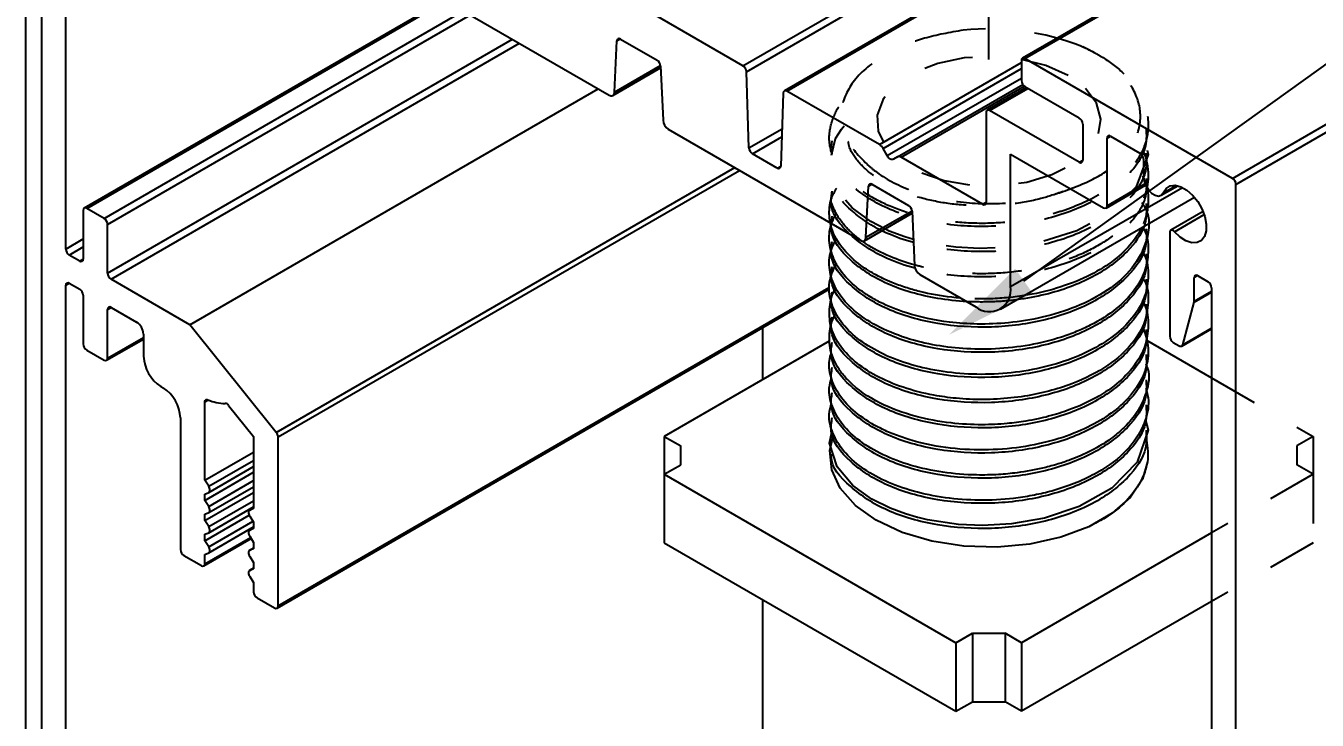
# Model space of a CAD drawing. Extents: x 0 to 7.2, y -18.1 to 0.
# Drawn here: x 0 to 2.62, y -15.507 to -14.1 of the extents above; entities that cross this region are included whole.
import ezdxf
from ezdxf import colors
from ezdxf.entities.mleader import LeaderData, LeaderLine
from ezdxf.math import Vec2, Vec3

# ---------------------------------------------------------------- set-up
doc = ezdxf.new("R2010")
doc.units = 0
doc.header["$LTSCALE"] = 0.5
doc.header["$MEASUREMENT"] = 0
doc.linetypes.add('HIDDEN2', pattern=[0.1875, 0.125, -0.0625])
doc.layers.get('0').update_dxf_attribs({"color": 255, "linetype": 'CONTINUOUS'})
doc.layers.add('CUST DWG', color=60, linetype='CONTINUOUS', lineweight=20)
doc.layers.add('Hardware', color=242, linetype='CONTINUOUS')
doc.layers.add('Housing', color=150, linetype='CONTINUOUS')
doc.layers.add('Text-Unprinted', color=131, linetype='CONTINUOUS', plot=False)
doc.styles.add('LSAD_Standard', font='arial.ttf')

msp = doc.modelspace()

# ---------------------------------------------------------------- linework, layer by layer
at = {"ltscale": 0.5, "transparency": 16777216}
msp.add_line((1.9536, -14.1675), (1.9536, -12.4817), dxfattribs=at)
at = {"layer": 'Hardware', "transparency": 16777216}
for p, q in [((2.1427, -14.1413), (2.1445, -14.1421)), ((1.6301, -14.739), (1.2953, -14.9322)), ((2.2733, -14.7368), (2.4057, -14.8132)), ((1.2953, -14.9322), (1.3286, -14.9514)), ((1.2953, -14.9322), (1.2953, -15.0089)), ((1.3286, -14.9897), (1.3286, -14.9514)), ((1.2953, -15.0089), (1.3286, -14.9897)), ((1.2953, -15.0089), (1.8871, -15.3505)), ((1.2953, -15.0089), (1.2953, -15.1478)), ((2.4057, -15.1279), (2.0201, -15.3505)), ((1.2953, -15.1478), (1.8871, -15.4893)), ((2.4057, -15.2667), (2.0201, -15.4893)), ((1.8871, -15.3505), (1.9203, -15.3313)), ((1.8871, -15.3505), (1.8871, -15.4893)), ((1.9203, -15.3313), (1.9868, -15.3313)), ((1.9203, -15.3313), (1.9203, -15.4701)), ((2.0201, -15.3505), (1.9868, -15.3313)), ((1.9868, -15.3313), (1.9868, -15.4701)), ((2.0201, -15.3505), (2.0201, -15.4893)), ((1.8871, -15.4893), (1.9203, -15.4701)), ((1.9203, -15.4701), (1.9868, -15.4701)), ((2.0201, -15.4893), (1.9868, -15.4701))]:
    msp.add_line(p, q, dxfattribs=at)
at = {"layer": 'Hardware', "linetype": 'HIDDEN2', "transparency": 16777216}
for p, q in [((2.4057, -14.8132), (2.6118, -14.9322)), ((2.6118, -14.9322), (2.5786, -14.9514)), ((2.6118, -14.9322), (2.6118, -15.0089)), ((2.5786, -14.9514), (2.5786, -14.9897)), ((2.6118, -15.0089), (2.4057, -15.1279)), ((2.6118, -15.0089), (2.5786, -14.9897)), ((2.6118, -15.0089), (2.6118, -15.1478)), ((2.6118, -15.1478), (2.4057, -15.2667))]:
    msp.add_line(p, q, dxfattribs=at)
at = {"layer": 'Hardware', "linetype": 'HIDDEN2', "transparency": 16777216, "flags": 128}
for points in [[(2.1144, -14.1999), (2.0694, -14.1797), (2.017, -14.1667), (1.9607, -14.1615), (1.9039, -14.1646), (1.8503, -14.1758), (1.8031, -14.1943), (1.7654, -14.2189), (1.7395, -14.2483), (1.7271, -14.2804), (1.7289, -14.3133), (1.7448, -14.3449), (1.7738, -14.3732), (1.8141, -14.3965), (1.8632, -14.4132), (1.918, -14.4224), (1.975, -14.4235), (2.0306, -14.4163), (2.0814, -14.4013), (2.1242, -14.3796), (2.1563, -14.3524), (2.1756, -14.3214), (2.181, -14.2886), (2.172, -14.2561), (2.1494, -14.2259), (2.1144, -14.1999)], [(1.743, -14.5112), (1.7143, -14.4966), (1.6763, -14.4688), (1.6451, -14.4308), (1.6302, -14.3828), (1.6426, -14.3277), (1.6546, -14.3088), (1.6603, -14.3024)], [(2.2747, -14.3516), (2.2767, -14.3602), (2.2526, -14.4259), (2.1999, -14.4782), (2.1323, -14.5151), (2.0608, -14.5376), (1.9933, -14.5485), (1.9347, -14.5511), (1.887, -14.5486), (1.826, -14.5391), (1.8113, -14.5356), (1.8077, -14.5347), (1.8068, -14.5344), (1.8066, -14.5344), (1.8065, -14.5343), (1.8065, -14.5343), (1.8065, -14.5343), (1.8065, -14.5343), (1.8065, -14.5343), (1.8065, -14.5343), (1.8006, -14.5326)]]:
    msp.add_lwpolyline(points, dxfattribs=at)
at = {"layer": 'Hardware', "transparency": 16777216, "flags": 128}
for points in [[(1.8006, -14.5326), (1.7834, -14.5275), (1.7517, -14.5156), (1.743, -14.5112)], [(2.2716, -14.899), (2.2769, -14.9194), (2.2544, -14.9846), (2.2035, -15.037), (2.1373, -15.0744), (2.0666, -15.0977), (1.9994, -15.1093), (1.9406, -15.1125), (1.8923, -15.1105), (1.8291, -15.1012), (1.8132, -15.0975), (1.8088, -15.0964), (1.8075, -15.0961), (1.8071, -15.0959), (1.8069, -15.0959), (1.8069, -15.0959), (1.8069, -15.0959), (1.8069, -15.0959), (1.8068, -15.0959), (1.8068, -15.0959), (1.8068, -15.0959), (1.8068, -15.0959), (1.8068, -15.0959), (1.7848, -15.0894), (1.7536, -15.0778), (1.7163, -15.0593), (1.6779, -15.0317), (1.646, -14.9938), (1.6303, -14.9456), (1.635, -14.9235)], [(2.2754, -14.9838), (2.2652, -15.0187), (2.241, -15.0551), (2.2043, -15.0877), (2.1566, -15.1152), (2.1, -15.1364), (2.0371, -15.1504), (1.9705, -15.1565), (1.9031, -15.1544), (1.838, -15.1444), (1.7779, -15.1267), (1.7255, -15.1022), (1.683, -15.072), (1.6524, -15.0373), (1.6349, -14.9997), (1.6314, -14.9608), (1.6372, -14.9341)]]:
    msp.add_lwpolyline(points, dxfattribs=at)
at = {"layer": 'Hardware', "linetype": 'HIDDEN2', "transparency": 16777216}
msp.add_arc((1.9546, -14.6215), 0.5157, 68.6082, 95.8848, dxfattribs=at)
for points, knots in [([(1.9017, -14.1084), (1.8748, -14.1131), (1.8136, -14.1237), (1.733, -14.1598), (1.6734, -14.2116), (1.6491, -14.2711), (1.658, -14.3303), (1.6905, -14.3636), (1.7061, -14.3796)], [0, 0, 0, 0, 0.14002, 0.319141, 0.498481, 0.670573, 0.842177, 1, 1, 1, 1]), ([(2.1445, -14.142), (2.1528, -14.146), (2.1671, -14.1528), (2.1967, -14.1704), (2.2259, -14.193), (2.2529, -14.2243), (2.271, -14.2572), (2.2796, -14.2969), (2.2729, -14.3424), (2.2448, -14.3908), (2.1908, -14.4378), (2.1287, -14.4674), (2.0759, -14.4833), (2.0407, -14.4912), (1.9934, -14.4984), (1.9338, -14.5015), (1.8646, -14.4964), (1.7994, -14.483), (1.7415, -14.4618), (1.6934, -14.4341), (1.6573, -14.401), (1.6351, -14.3643), (1.6273, -14.3257), (1.636, -14.2875), (1.6493, -14.2604), (1.6633, -14.248), (1.665, -14.2464)], [0, 0, 0, 0, 0.021285, 0.036991, 0.084082, 0.116878, 0.155811, 0.200874, 0.252058, 0.309353, 0.372747, 0.442229, 0.466842, 0.492139, 0.518118, 0.565622, 0.613126, 0.660631, 0.708135, 0.75564, 0.803144, 0.850648, 0.898153, 0.945657, 0.993162, 1, 1, 1, 1]), ([(2.1041, -14.4356), (2.128, -14.4267), (2.1757, -14.4088), (2.2301, -14.3661), (2.2626, -14.3134), (2.2627, -14.2536), (2.2294, -14.1962), (2.1817, -14.1604), (2.1497, -14.1447), (2.1445, -14.1421)], [0, 0, 0, 0, 0.141168, 0.2822, 0.449981, 0.617676, 0.79027, 0.965597, 1, 1, 1, 1]), ([(2.2729, -14.3067), (2.2734, -14.3189), (2.2749, -14.3527), (2.238, -14.4063), (2.168, -14.4586), (2.0705, -14.4947), (1.9594, -14.5098), (1.8459, -14.5024), (1.7434, -14.4727), (1.6686, -14.4231), (1.6297, -14.373), (1.6345, -14.3419), (1.636, -14.3324)], [0, 0, 0, 0, 0.059709, 0.16606, 0.274787, 0.385029, 0.494693, 0.603951, 0.71956, 0.833385, 0.949298, 1, 1, 1, 1]), ([(2.1041, -14.4356), (2.0893, -14.4407), (2.0561, -14.4521), (1.9991, -14.4623), (1.9365, -14.4658), (1.8745, -14.4616), (1.8159, -14.4498), (1.764, -14.4311), (1.7207, -14.4064), (1.6891, -14.377), (1.6715, -14.3522), (1.6692, -14.3374), (1.6686, -14.3342)], [0, 0, 0, 0, 0.0883922, 0.1992441, 0.3076367, 0.4175182, 0.5288267, 0.6389464, 0.7472263, 0.8579245, 0.9691025, 1, 1, 1, 1]), ([(2.2659, -14.352), (2.2664, -14.353), (2.2688, -14.3582), (2.2762, -14.3797), (2.2789, -14.4079), (2.2722, -14.4383), (2.2612, -14.4656), (2.2383, -14.4981), (2.1977, -14.533), (2.1458, -14.5621), (2.0849, -14.5841), (2.0178, -14.5981), (1.9478, -14.6036), (1.878, -14.6002), (1.8304, -14.5917), (1.8063, -14.5854), (1.803, -14.5845)], [0, 0, 0, 0, 0.004228, 0.0224259, 0.091752, 0.1210571, 0.1503381, 0.2088155, 0.2672936, 0.3257723, 0.3843172, 0.4428619, 0.5014064, 0.5599505, 0.6184943, 0.6277276, 0.6277276, 0.6277276, 0.6277276]), ([(1.6961, -14.5357), (1.6845, -14.5274), (1.6618, -14.5077), (1.6381, -14.4736), (1.6283, -14.4354), (1.6304, -14.4025), (1.6414, -14.384), (1.6451, -14.3776)], [0.7460227, 0.7460227, 0.7460227, 0.7460227, 0.7941241, 0.8525948, 0.9110658, 0.9695371, 1, 1, 1, 1]), ([(1.7061, -14.3796), (1.7118, -14.3846), (1.7353, -14.4053), (1.7922, -14.4353), (1.8829, -14.4582), (1.9817, -14.4623), (2.0567, -14.4509), (2.0945, -14.4387), (2.1041, -14.4356)], [0, 0, 0, 0, 0.069066, 0.283713, 0.49836, 0.713008, 0.927655, 1, 1, 1, 1]), ([(2.2729, -14.3578), (2.2734, -14.3699), (2.2749, -14.4038), (2.238, -14.4573), (2.168, -14.5096), (2.0705, -14.5457), (1.9594, -14.5608), (1.8673, -14.5548), (1.8167, -14.5436), (1.8009, -14.5392)], [0, 0, 0, 0, 0.0597086, 0.1660599, 0.2747875, 0.3850289, 0.4946932, 0.6039513, 0.656501, 0.656501, 0.656501, 0.656501]), ([(1.7365, -14.515), (1.712, -14.5028), (1.6666, -14.4715), (1.6297, -14.4241), (1.6345, -14.3929), (1.636, -14.3835)], [0.7344601, 0.7344601, 0.7344601, 0.7344601, 0.8333848, 0.9492983, 1, 1, 1, 1]), ([(2.2729, -14.4088), (2.2734, -14.421), (2.2749, -14.4548), (2.238, -14.5083), (2.168, -14.5607), (2.0705, -14.5968), (1.9594, -14.6119), (1.8685, -14.606), (1.8189, -14.5951), (1.8041, -14.5911)], [0, 0, 0, 0, 0.0597086, 0.1660599, 0.2747875, 0.3850289, 0.4946932, 0.6039513, 0.6530007, 0.6530007, 0.6530007, 0.6530007]), ([(2.2654, -14.4039), (2.2682, -14.4104), (2.2771, -14.4303), (2.2787, -14.4653), (2.271, -14.4937), (2.2643, -14.5078), (2.2639, -14.5085)], [0, 0, 0, 0, 0.0277544, 0.0861073, 0.1444597, 0.1475468, 0.1475468, 0.1475468, 0.1475468]), ([(1.6321, -14.4989), (1.6315, -14.4963), (1.6301, -14.4872), (1.6298, -14.4714), (1.6328, -14.4502), (1.6408, -14.4362), (1.6451, -14.4286)], [0.891603, 0.891603, 0.891603, 0.891603, 0.9037151, 0.9329356, 0.9638964, 1, 1, 1, 1]), ([(1.6714, -14.5216), (1.6518, -14.5034), (1.6298, -14.4744), (1.6345, -14.444), (1.636, -14.4345)], [0.8373565, 0.8373565, 0.8373565, 0.8373565, 0.9492983, 1, 1, 1, 1]), ([(2.2638, -14.4575), (2.2672, -14.463), (2.2757, -14.4767), (2.2785, -14.4912), (2.2787, -14.5)], [0, 0, 0, 0, 0.02434084, 0.06104296, 0.06104296, 0.06104296, 0.06104296]), ([(2.2729, -14.4598), (2.2734, -14.472), (2.2741, -14.4875), (2.2698, -14.5026), (2.2687, -14.5058)], [0, 0, 0, 0, 0.05970856, 0.07575596, 0.07575596, 0.07575596, 0.07575596]), ([(2.0247, -14.6466), (2.0234, -14.6469), (1.9984, -14.6507), (1.9553, -14.6542), (1.9137, -14.6529), (1.8965, -14.6516)], [0.4357593, 0.4357593, 0.4357593, 0.4357593, 0.4391058, 0.5000877, 0.5439049, 0.5439049, 0.5439049, 0.5439049]), ([(2.0101, -14.6551), (1.9933, -14.6572), (1.9594, -14.66), (1.9255, -14.6596), (1.9088, -14.6587)], [0.4442436, 0.4442436, 0.4442436, 0.4442436, 0.4946932, 0.5443965, 0.5443965, 0.5443965, 0.5443965])]:
    msp.add_open_spline(points, degree=3, knots=knots, dxfattribs=at)
for points in [[(1.6341, -14.5001), (1.6345, -14.4952), (1.6352, -14.4904), (1.636, -14.4855)], [(1.6349, -14.5005), (1.6376, -14.4933), (1.6412, -14.4862), (1.6447, -14.4791)]]:
    msp.add_open_spline(points, degree=3, dxfattribs=at)
at = {"layer": 'Hardware', "transparency": 16777216}
for points, knots in [([(2.2651, -14.5064), (2.2671, -14.51), (2.2766, -14.5268), (2.2787, -14.558), (2.2717, -14.5981), (2.2502, -14.6371), (2.2136, -14.6747), (2.171, -14.7019), (2.1316, -14.7199), (2.0914, -14.7346), (2.0366, -14.7482), (1.9683, -14.7558), (1.9018, -14.7552), (1.8374, -14.747), (1.7748, -14.7306), (1.7178, -14.7052), (1.6733, -14.673), (1.6437, -14.637), (1.6295, -14.5991), (1.6288, -14.5626), (1.6398, -14.5402), (1.6447, -14.5301)], [0, 0, 0, 0, 0.0155668, 0.0741219, 0.1281878, 0.1838366, 0.2438831, 0.3083232, 0.3376576, 0.3669783, 0.4255345, 0.4840914, 0.539631, 0.592383, 0.6508027, 0.7148835, 0.776888, 0.835474, 0.8940601, 0.9526465, 1, 1, 1, 1]), ([(2.2787, -14.5), (2.279, -14.5119), (2.2726, -14.5436), (2.2491, -14.5908), (2.1978, -14.6363), (2.1341, -14.6699), (2.0649, -14.6916), (1.9962, -14.7027), (1.9323, -14.7053), (1.8612, -14.7005), (1.7925, -14.6858), (1.7443, -14.6662), (1.7157, -14.6508), (1.6942, -14.6372), (1.6663, -14.6141), (1.6417, -14.5825), (1.629, -14.5449), (1.6293, -14.5171), (1.6341, -14.5028), (1.6349, -14.5005)], [0.061043, 0.061043, 0.061043, 0.061043, 0.1105068, 0.1912501, 0.2665626, 0.3364366, 0.400865, 0.4598414, 0.5133598, 0.5614146, 0.6409028, 0.6986175, 0.7130126, 0.7424986, 0.7816857, 0.8404038, 0.8991231, 0.9557797, 0.9662213, 0.9662213, 0.9662213, 0.9662213]), ([(1.8965, -14.6516), (1.8905, -14.6511), (1.862, -14.6484), (1.8238, -14.6416), (1.7842, -14.6303), (1.7592, -14.6211), (1.7401, -14.6126), (1.7183, -14.6015), (1.6892, -14.5833), (1.6547, -14.5516), (1.6376, -14.5212), (1.6327, -14.5022), (1.6321, -14.4989)], [0.5439049, 0.5439049, 0.5439049, 0.5439049, 0.5593691, 0.6169494, 0.6451394, 0.6729022, 0.693151, 0.7075897, 0.7481971, 0.8044279, 0.8762351, 0.891603, 0.891603, 0.891603, 0.891603]), ([(2.2729, -14.5109), (2.2734, -14.5231), (2.2749, -14.5569), (2.238, -14.6104), (2.168, -14.6627), (2.0705, -14.6989), (1.9594, -14.714), (1.8459, -14.7066), (1.7434, -14.6768), (1.6686, -14.6273), (1.6297, -14.5772), (1.6345, -14.5461), (1.636, -14.5366)], [0, 0, 0, 0, 0.059709, 0.16606, 0.274787, 0.385029, 0.494693, 0.603951, 0.71956, 0.833385, 0.949298, 1, 1, 1, 1]), ([(1.9088, -14.6587), (1.8889, -14.6576), (1.8309, -14.6512), (1.7434, -14.6258), (1.6686, -14.5762), (1.6333, -14.5308), (1.6337, -14.5047), (1.6341, -14.5001)], [0.5443965, 0.5443965, 0.5443965, 0.5443965, 0.6039513, 0.71956, 0.8333848, 0.9492983, 0.9740766, 0.9740766, 0.9740766, 0.9740766]), ([(2.2687, -14.5058), (2.2625, -14.5237), (2.2346, -14.562), (2.168, -14.6117), (2.0854, -14.6423), (2.0298, -14.6525), (2.0101, -14.6551)], [0.075756, 0.075756, 0.075756, 0.075756, 0.1660599, 0.2747875, 0.3850289, 0.4442436, 0.4442436, 0.4442436, 0.4442436]), ([(2.2639, -14.5085), (2.258, -14.5208), (2.2415, -14.5453), (2.2044, -14.5792), (2.154, -14.6093), (2.0931, -14.6328), (2.0477, -14.6431), (2.0247, -14.6466)], [0.1475468, 0.1475468, 0.1475468, 0.1475468, 0.2008173, 0.2570152, 0.3155982, 0.376565, 0.4357593, 0.4357593, 0.4357593, 0.4357593]), ([(1.8041, -14.5911), (1.784, -14.5857), (1.7327, -14.5677), (1.6929, -14.5412), (1.6721, -14.5222), (1.6714, -14.5216)], [0.6530007, 0.6530007, 0.6530007, 0.6530007, 0.71956, 0.8333848, 0.8373565, 0.8373565, 0.8373565, 0.8373565]), ([(1.803, -14.5845), (1.7857, -14.5797), (1.7495, -14.5672), (1.7156, -14.5493), (1.6986, -14.5375), (1.6961, -14.5357)], [0.6277276, 0.6277276, 0.6277276, 0.6277276, 0.6770379, 0.7355811, 0.7460227, 0.7460227, 0.7460227, 0.7460227]), ([(1.8009, -14.5392), (1.7821, -14.5339), (1.76, -14.5261), (1.7402, -14.5168), (1.7365, -14.515)], [0.656501, 0.656501, 0.656501, 0.656501, 0.71955998, 0.73446008, 0.73446008, 0.73446008, 0.73446008]), ([(2.2653, -14.5571), (2.2667, -14.5595), (2.2759, -14.5752), (2.2788, -14.6062), (2.2724, -14.6482), (2.2499, -14.6885), (2.214, -14.725), (2.1659, -14.7564), (2.1079, -14.7811), (2.0427, -14.7981), (1.9734, -14.8067), (1.9032, -14.8065), (1.8353, -14.7977), (1.7729, -14.7808), (1.719, -14.7565), (1.6759, -14.7262), (1.6457, -14.6913), (1.6301, -14.6536), (1.6283, -14.6158), (1.6392, -14.592), (1.6444, -14.5807)], [0, 0, 0, 0, 0.010569, 0.069091, 0.127613, 0.186134, 0.244656, 0.303178, 0.3617, 0.420221, 0.478743, 0.537265, 0.595787, 0.654309, 0.712831, 0.771352, 0.829874, 0.888396, 0.946918, 1, 1, 1, 1]), ([(2.2729, -14.5619), (2.2734, -14.5741), (2.2749, -14.6079), (2.238, -14.6615), (2.168, -14.7138), (2.0705, -14.7499), (1.9594, -14.765), (1.8459, -14.7576), (1.7434, -14.7279), (1.6686, -14.6783), (1.6297, -14.6282), (1.6345, -14.5971), (1.636, -14.5876)], [0, 0, 0, 0, 0.059709, 0.16606, 0.274787, 0.385029, 0.494693, 0.603951, 0.71956, 0.833385, 0.949298, 1, 1, 1, 1]), ([(2.2648, -14.609), (2.2666, -14.6117), (2.2765, -14.6263), (2.2782, -14.657), (2.2728, -14.6999), (2.2461, -14.7458), (2.1969, -14.7905), (2.1224, -14.8288), (2.0249, -14.8544), (1.9421, -14.8589), (1.8886, -14.8551), (1.8645, -14.8523), (1.8276, -14.8464), (1.7785, -14.8337), (1.7236, -14.8101), (1.6794, -14.7803), (1.648, -14.7458), (1.6304, -14.7081), (1.6296, -14.6696), (1.6348, -14.6433), (1.644, -14.6314), (1.6441, -14.6313)], [0, 0, 0, 0, 0.0121459, 0.0653947, 0.1254182, 0.1922068, 0.2657502, 0.3460368, 0.4330539, 0.526788, 0.550083, 0.569646, 0.5892091, 0.6477968, 0.7063846, 0.7649725, 0.8235603, 0.8821482, 0.9407361, 0.999324, 1, 1, 1, 1]), ([(2.2729, -14.613), (2.2734, -14.6251), (2.2749, -14.659), (2.238, -14.7125), (2.168, -14.7648), (2.0705, -14.8009), (1.9594, -14.816), (1.8459, -14.8086), (1.7434, -14.7789), (1.6686, -14.7293), (1.6297, -14.6793), (1.6345, -14.6481), (1.636, -14.6387)], [0, 0, 0, 0, 0.059709, 0.16606, 0.274787, 0.385029, 0.494693, 0.603951, 0.71956, 0.833385, 0.949298, 1, 1, 1, 1]), ([(2.2658, -14.6584), (2.2661, -14.6588), (2.2749, -14.6726), (2.2784, -14.702), (2.2745, -14.7442), (2.2539, -14.785), (2.2199, -14.8222), (2.1736, -14.8542), (2.1299, -14.8741), (2.0961, -14.8855), (2.0752, -14.8915), (2.0527, -14.8969), (2.0248, -14.9021), (1.987, -14.907), (1.9359, -14.9094), (1.8726, -14.9058), (1.8007, -14.8923), (1.7272, -14.8649), (1.6798, -14.8319), (1.6542, -14.8029), (1.6416, -14.7831), (1.6309, -14.7566), (1.6291, -14.7237), (1.6341, -14.6966), (1.6437, -14.6838), (1.6444, -14.6828)], [0, 0, 0, 0, 0.00208, 0.061235, 0.120126, 0.178754, 0.237119, 0.295219, 0.353057, 0.37231, 0.391533, 0.410727, 0.432281, 0.464398, 0.507066, 0.560269, 0.623986, 0.698194, 0.782864, 0.813537, 0.845383, 0.878403, 0.936787, 0.995171, 1, 1, 1, 1]), ([(2.2729, -14.664), (2.2734, -14.6762), (2.2749, -14.71), (2.238, -14.7635), (2.168, -14.8159), (2.0705, -14.852), (1.9594, -14.8671), (1.8459, -14.8597), (1.7434, -14.8299), (1.6686, -14.7804), (1.6297, -14.7303), (1.6345, -14.6992), (1.636, -14.6897)], [0, 0, 0, 0, 0.0597086, 0.1660599, 0.2747875, 0.3850289, 0.4946932, 0.6039513, 0.71956, 0.8333848, 0.9492983, 1, 1, 1, 1]), ([(2.2657, -14.7097), (2.2703, -14.7223), (2.2774, -14.7418), (2.2773, -14.7688), (2.2712, -14.8064), (2.2464, -14.8487), (2.1978, -14.8899), (2.1485, -14.918), (2.0882, -14.9405), (2.0186, -14.9554), (1.9428, -14.9612), (1.8645, -14.9563), (1.8035, -14.9431), (1.7608, -14.9281), (1.7245, -14.9119), (1.6861, -14.8879), (1.6522, -14.8541), (1.6332, -14.817), (1.6272, -14.7856), (1.6329, -14.7677), (1.6346, -14.7624)], [0, 0, 0, 0, 0.056207, 0.086779, 0.117351, 0.221261, 0.277269, 0.33583, 0.396943, 0.460608, 0.526822, 0.595584, 0.666893, 0.69918, 0.729798, 0.790946, 0.852093, 0.91324, 0.974386, 1, 1, 1, 1]), ([(2.2729, -14.715), (2.2734, -14.7272), (2.2749, -14.7611), (2.238, -14.8146), (2.168, -14.8669), (2.0705, -14.903), (1.9594, -14.9181), (1.8459, -14.9107), (1.7434, -14.881), (1.6686, -14.8314), (1.6297, -14.7814), (1.6345, -14.7502), (1.636, -14.7407)], [0, 0, 0, 0, 0.0597086, 0.1660599, 0.2747875, 0.3850289, 0.4946932, 0.6039513, 0.71956, 0.8333848, 0.9492983, 1, 1, 1, 1]), ([(2.2729, -14.7661), (2.2734, -14.7783), (2.2749, -14.8121), (2.238, -14.8656), (2.168, -14.9179), (2.0705, -14.9541), (1.9594, -14.9692), (1.8459, -14.9618), (1.7434, -14.932), (1.6686, -14.8825), (1.6297, -14.8324), (1.6345, -14.8013), (1.636, -14.7918)], [0, 0, 0, 0, 0.059709, 0.16606, 0.274787, 0.385029, 0.494693, 0.603951, 0.71956, 0.833385, 0.949298, 1, 1, 1, 1]), ([(2.2721, -14.7846), (2.2735, -14.788), (2.2815, -14.807), (2.2751, -14.8409), (2.258, -14.8807), (2.2345, -14.9088), (2.2135, -14.9275), (2.1976, -14.9395), (2.1745, -14.9545), (2.1486, -14.9679), (2.1182, -14.9802), (2.0935, -14.9885), (2.058, -14.9982), (2.0174, -15.0057), (1.9713, -15.01), (1.9205, -15.0111), (1.8598, -15.0061), (1.7951, -14.992), (1.7377, -14.9704), (1.6904, -14.9422), (1.6551, -14.9089), (1.6345, -14.872), (1.6272, -14.8395), (1.6327, -14.8203), (1.6346, -14.8137)], [0, 0, 0, 0, 0.015558, 0.088452, 0.150383, 0.201329, 0.229195, 0.25216, 0.270223, 0.321177, 0.343763, 0.369139, 0.397306, 0.448827, 0.483335, 0.523654, 0.58701, 0.650366, 0.713723, 0.777081, 0.840511, 0.903941, 0.967371, 1, 1, 1, 1]), ([(2.2729, -14.8171), (2.2734, -14.8293), (2.2749, -14.8631), (2.238, -14.9167), (2.168, -14.969), (2.0705, -15.0051), (1.9594, -15.0202), (1.8459, -15.0128), (1.7434, -14.9831), (1.6686, -14.9335), (1.6297, -14.8834), (1.6345, -14.8523), (1.636, -14.8428)], [0, 0, 0, 0, 0.059709, 0.16606, 0.274787, 0.385029, 0.494693, 0.603951, 0.71956, 0.833385, 0.949298, 1, 1, 1, 1]), ([(2.2722, -14.8345), (2.274, -14.8409), (2.2801, -14.8623), (2.2732, -14.9013), (2.2468, -14.9502), (2.1929, -14.9979), (2.1306, -15.0281), (2.0772, -15.0444), (2.0416, -15.0525), (1.994, -15.0598), (1.9342, -15.0629), (1.865, -15.0579), (1.7998, -15.0445), (1.7418, -15.0234), (1.6936, -14.9957), (1.6574, -14.9626), (1.6355, -14.926), (1.6273, -14.8924), (1.6326, -14.8719), (1.6346, -14.8642)], [0, 0, 0, 0, 0.02938, 0.097684, 0.174427, 0.259592, 0.353161, 0.386356, 0.420494, 0.455576, 0.518826, 0.582076, 0.645326, 0.708576, 0.771826, 0.835077, 0.898327, 0.961577, 1, 1, 1, 1]), ([(2.2729, -14.8682), (2.2734, -14.8803), (2.2749, -14.9142), (2.238, -14.9677), (2.168, -15.02), (2.0705, -15.0561), (1.9594, -15.0712), (1.8459, -15.0638), (1.7434, -15.0341), (1.6686, -14.9845), (1.6297, -14.9345), (1.6345, -14.9033), (1.636, -14.8939)], [0, 0, 0, 0, 0.059709, 0.16606, 0.274787, 0.385029, 0.494693, 0.603951, 0.71956, 0.833385, 0.949298, 1, 1, 1, 1]), ([(2.2729, -14.9192), (2.2734, -14.9314), (2.2749, -14.9652), (2.238, -15.0187), (2.168, -15.0711), (2.0705, -15.1072), (1.9594, -15.1223), (1.846, -15.1149), (1.743, -15.0852), (1.67, -15.0355), (1.6323, -14.993), (1.6344, -14.9696), (1.6345, -14.9678)], [0, 0, 0, 0, 0.062261, 0.173158, 0.286533, 0.401486, 0.515838, 0.629766, 0.750316, 0.869006, 0.989874, 1, 1, 1, 1]), ([(2.2723, -14.934), (2.275, -14.9489), (2.2789, -14.9707), (2.2722, -14.9995), (2.2614, -15.0268), (2.2382, -15.0592), (2.2057, -15.0891), (2.1792, -15.1031), (2.1703, -15.1077)], [0, 0, 0, 0, 0.232646, 0.342733, 0.452385, 0.671373, 0.890364, 1, 1, 1, 1])]:
    msp.add_open_spline(points, degree=3, knots=knots, dxfattribs=at)
at = {"layer": 'Housing', "transparency": 16777216}
for p, q in [((0.0316, -13.022), (0.0316, -16.6779)), ((0.0811, -14.5521), (0.0811, -13.2886)), ((3.4362, -13.3488), (2.0219, -14.1652)), ((2.0269, -14.1657), (3.4412, -13.3493)), ((2.9531, -13.4151), (1.5389, -14.2315)), ((1.5439, -14.232), (2.9581, -13.4156)), ((2.4481, -14.4088), (3.8623, -13.5924)), ((2.4552, -14.4211), (3.8694, -13.6047)), ((1.4549, -14.1806), (2.0421, -13.8416)), ((1.462, -14.1926), (2.0626, -13.8458)), ((0.793, -14.0145), (1.1835, -14.2399)), ((0.8496, -14.0472), (0.1185, -14.4693)), ((0.1235, -14.4698), (0.8526, -14.0489)), ((0.1589, -14.4902), (0.8879, -14.0693)), ((0.166, -14.5024), (0.9021, -14.0775)), ((1.4549, -14.1806), (1.2655, -14.0713)), ((0.166, -14.6011), (0.9875, -14.1268)), ((0.173, -14.6133), (1.0017, -14.135)), ((1.1941, -14.2338), (1.1992, -14.1299)), ((1.1992, -14.1299), (1.2059, -14.126)), ((1.2063, -14.1263), (1.2806, -14.1691)), ((2.0199, -14.1698), (2.0199, -14.2106)), ((2.4481, -14.4088), (2.0269, -14.1657)), ((1.191, -14.2407), (1.2878, -14.1848)), ((1.1941, -14.2338), (1.2875, -14.1799)), ((1.2876, -14.1809), (1.2928, -14.2908)), ((1.4671, -14.3469), (1.462, -14.1926)), ((1.7317, -14.3404), (2.0199, -14.1741)), ((1.7392, -14.3483), (2.0199, -14.1863)), ((1.7475, -14.3627), (2.0199, -14.2055)), ((1.7683, -14.3652), (2.0225, -14.2184)), ((1.7758, -14.3659), (2.0255, -14.2218)), ((2.0302, -14.2247), (1.9504, -14.2708)), ((2.0269, -14.2228), (2.1371, -14.2864)), ((0.3327, -14.7055), (1.1613, -14.2271)), ((1.5368, -14.2358), (1.5316, -14.3841)), ((1.7317, -14.3404), (1.5439, -14.232)), ((1.9554, -14.2713), (2.0332, -14.2264)), ((1.9483, -14.2754), (1.9483, -14.4573)), ((2.1371, -14.3763), (1.9554, -14.2713)), ((2.1442, -14.2987), (2.1442, -14.3722)), ((1.3034, -14.3091), (1.6938, -14.5345)), ((1.4671, -14.3469), (1.5343, -14.3081)), ((1.4742, -14.3588), (1.5337, -14.3244)), ((2.1937, -14.3272), (2.2007, -14.3232)), ((2.1937, -14.4644), (2.1937, -14.3272)), ((2.2007, -14.3232), (2.2603, -14.3575)), ((1.7475, -14.3627), (1.7392, -14.3483)), ((1.5246, -14.3879), (1.4742, -14.3588)), ((1.7683, -14.3652), (1.76, -14.37)), ((1.9412, -14.4614), (1.7758, -14.3659)), ((1.9978, -14.3595), (2.1866, -14.4685)), ((1.9978, -14.6284), (1.9978, -14.3595)), ((2.1371, -14.3763), (2.1442, -14.3722)), ((2.2674, -14.3698), (2.2674, -14.4054)), ((0.5082, -14.9239), (1.4382, -14.387)), ((0.5118, -14.933), (1.4479, -14.3926)), ((1.5246, -14.3879), (1.5317, -14.3838)), ((1.7044, -14.5284), (1.7095, -14.4245)), ((1.7095, -14.4245), (1.7162, -14.4206)), ((1.7166, -14.4209), (1.7909, -14.4638)), ((1.9978, -14.6284), (2.3464, -14.4271)), ((2.1916, -14.469), (2.2717, -14.4227)), ((2.1937, -14.4644), (2.2705, -14.42)), ((2.3032, -14.4432), (2.337, -14.4237)), ((2.3075, -14.4385), (2.334, -14.4231)), ((2.4552, -18.077), (2.4552, -14.4211)), ((1.9412, -14.4614), (1.9483, -14.4573)), ((1.9771, -14.6741), (2.3708, -14.4469)), ((0.1165, -14.4738), (0.1165, -14.5725)), ((0.1589, -14.4902), (0.1235, -14.4698)), ((1.7013, -14.5353), (1.7981, -14.4794)), ((1.7044, -14.5284), (1.7979, -14.4745)), ((1.798, -14.4755), (1.8031, -14.5854)), ((2.3885, -14.476), (2.3227, -14.514)), ((2.3301, -14.517), (2.3907, -14.482)), ((0.166, -14.6011), (0.166, -14.5024)), ((0.0811, -14.5521), (0.1165, -14.5317)), ((2.3208, -14.5181), (2.3208, -14.7291)), ((0.0882, -14.5643), (0.1165, -14.548)), ((0.1094, -14.5766), (0.0882, -14.5643)), ((0.1094, -14.5766), (0.1165, -14.5725)), ((0.3327, -14.7055), (0.173, -14.6133)), ((1.8137, -14.6037), (1.9271, -14.6692)), ((2.3703, -14.6102), (2.3774, -14.6061)), ((2.3703, -14.6581), (2.3703, -14.6102)), ((2.3774, -14.6061), (2.3986, -14.6184)), ((0.0811, -14.6256), (0.0882, -14.6215)), ((0.0811, -16.5758), (0.0811, -14.6256)), ((0.0882, -14.6215), (0.1094, -14.6337)), ((0.5096, -15.2805), (1.6299, -14.6338)), ((0.5117, -15.2759), (1.6298, -14.6304)), ((2.3701, -14.6601), (2.4057, -14.6396)), ((2.3703, -14.6581), (2.4057, -14.6377)), ((2.4057, -14.6306), (2.4057, -15.894)), ((0.1165, -14.646), (0.1165, -14.7446)), ((0.166, -14.6746), (0.173, -14.6705)), ((0.173, -14.6705), (0.2246, -14.7003)), ((2.347, -14.7463), (2.3701, -14.6601)), ((0.166, -14.7732), (0.166, -14.6746)), ((0.5082, -14.9239), (0.3327, -14.7055)), ((1.4953, -14.8167), (1.4953, -14.7114)), ((2.3452, -14.7489), (2.4057, -14.714)), ((2.347, -14.7463), (2.4057, -14.7124)), ((0.1639, -14.7778), (0.2388, -14.7346)), ((0.166, -14.7732), (0.2388, -14.7312)), ((0.2388, -14.7247), (0.2388, -14.7697)), ((2.3279, -14.7414), (2.3402, -14.7484)), ((0.1235, -14.7569), (0.1589, -14.7773)), ((0.2741, -14.8309), (0.2784, -14.8333)), ((0.3632, -14.8622), (0.3704, -14.8581)), ((0.3632, -15.0211), (0.3632, -14.8622)), ((0.4112, -14.8692), (0.4622, -14.9326)), ((0.3137, -14.8946), (0.3137, -15.1616)), ((0.4622, -14.9326), (0.4622, -15.0783)), ((0.5117, -15.2759), (0.5118, -14.933)), ((0.3632, -15.0211), (0.4622, -14.964)), ((0.3711, -15.0333), (0.4622, -14.9807)), ((0.3632, -15.062), (0.4622, -15.0048)), ((0.3715, -15.0456), (0.4622, -14.9933)), ((0.3711, -15.0333), (0.3632, -15.0211)), ((0.3711, -15.0741), (0.4622, -15.0215)), ((0.3715, -15.0864), (0.4622, -15.0341)), ((0.3632, -15.1028), (0.4622, -15.0456)), ((0.3632, -15.0489), (0.3711, -15.0458)), ((0.3632, -15.062), (0.3632, -15.0489)), ((0.3711, -15.0741), (0.3632, -15.062)), ((0.3711, -15.115), (0.4622, -15.0624)), ((0.3632, -15.0897), (0.3711, -15.0866)), ((0.3632, -15.1028), (0.3632, -15.0897)), ((0.3715, -15.1273), (0.4622, -15.0749)), ((0.4622, -15.0768), (0.4539, -15.0816)), ((0.4543, -15.0814), (0.4622, -15.0768)), ((0.4622, -15.0783), (0.4543, -15.0814)), ((0.3632, -15.1436), (0.4531, -15.0917)), ((0.3711, -15.115), (0.3632, -15.1028)), ((0.3711, -15.1558), (0.4609, -15.104)), ((0.3715, -15.1681), (0.4622, -15.1157)), ((0.4543, -15.0939), (0.4622, -15.1061)), ((0.4622, -15.1061), (0.4622, -15.1191)), ((0.3611, -15.1947), (0.4573, -15.1392)), ((0.3632, -15.1306), (0.3711, -15.1275)), ((0.3632, -15.1436), (0.3632, -15.1306)), ((0.3632, -15.1902), (0.4557, -15.1368)), ((0.4622, -15.1176), (0.4539, -15.1224)), ((0.4543, -15.1222), (0.4622, -15.1177)), ((0.4622, -15.1191), (0.4543, -15.1222)), ((0.4543, -15.1347), (0.4622, -15.1469)), ((0.3711, -15.1558), (0.3632, -15.1436)), ((0.3632, -15.1714), (0.3711, -15.1683)), ((0.4622, -15.1584), (0.4539, -15.1632)), ((0.4543, -15.163), (0.4622, -15.1585)), ((0.4622, -15.1599), (0.4543, -15.163)), ((0.4622, -15.1469), (0.4622, -15.1599)), ((0.3208, -15.1738), (0.3561, -15.1942)), ((0.3632, -15.1902), (0.3632, -15.1714)), ((0.4543, -15.1755), (0.4622, -15.1877)), ((0.4622, -15.1877), (0.4622, -15.2008)), ((0.4622, -15.1993), (0.4539, -15.2041)), ((0.4543, -15.2039), (0.4622, -15.1993)), ((0.4622, -15.2008), (0.4543, -15.2039)), ((0.4543, -15.2164), (0.4622, -15.2285)), ((0.4622, -15.2285), (0.4622, -15.2473)), ((0.4693, -15.2596), (0.5046, -15.28)), ((1.4953, -15.6371), (1.4953, -15.2632))]:
    msp.add_line(p, q, dxfattribs=at)
at = {"layer": 'Housing', "transparency": 16777216, "flags": 128}
for points in [[(1.76, -14.37), (1.7587, -14.3707), (1.7572, -14.3709), (1.7555, -14.3706), (1.7537, -14.3698), (1.752, -14.3686), (1.7503, -14.3669), (1.7488, -14.3649), (1.7475, -14.3627)], [(2.2674, -14.4054), (2.2686, -14.4142), (2.272, -14.4234), (2.2774, -14.4319), (2.284, -14.4387), (2.2911, -14.4432), (2.2979, -14.4446), (2.3036, -14.443), (2.3075, -14.4385)], [(2.3075, -14.4385), (2.3132, -14.4295), (2.3215, -14.4242), (2.3318, -14.4229), (2.3434, -14.4258), (2.3555, -14.4326), (2.3672, -14.4429), (2.3776, -14.4559), (2.3861, -14.4707), (2.3921, -14.4862), (2.395, -14.5014), (2.3947, -14.5152), (2.3913, -14.5266), (2.385, -14.5348), (2.3761, -14.5392), (2.3654, -14.5395), (2.3536, -14.5356), (2.3416, -14.528), (2.3301, -14.517)], [(2.3301, -14.517), (2.3286, -14.5155), (2.327, -14.5143), (2.3254, -14.5137), (2.3239, -14.5136), (2.3226, -14.5141), (2.3217, -14.515), (2.3211, -14.5164), (2.3208, -14.5181)], [(2.3402, -14.7484), (2.3413, -14.749), (2.3424, -14.7493), (2.3435, -14.7494), (2.3445, -14.7492), (2.3453, -14.7488), (2.346, -14.7482), (2.3466, -14.7474), (2.347, -14.7463)], [(0.3632, -14.8622), (0.3633, -14.8608), (0.3637, -14.8596), (0.3642, -14.8586), (0.365, -14.8578), (0.3659, -14.8574), (0.367, -14.8572), (0.3682, -14.8573), (0.3694, -14.8577)], [(0.3711, -15.0458), (0.3721, -15.0452), (0.3729, -15.0441), (0.3734, -15.0427), (0.3736, -15.041), (0.3734, -15.0392), (0.3729, -15.0372), (0.3721, -15.0352), (0.3711, -15.0333)], [(0.3711, -15.0866), (0.3721, -15.086), (0.3729, -15.0849), (0.3734, -15.0835), (0.3736, -15.0819), (0.3734, -15.08), (0.3729, -15.078), (0.3721, -15.076), (0.3711, -15.0741)], [(0.4543, -15.0814), (0.4533, -15.082), (0.4525, -15.0831), (0.452, -15.0845), (0.4518, -15.0862), (0.452, -15.088), (0.4525, -15.09), (0.4533, -15.092), (0.4543, -15.0939)], [(0.3711, -15.1275), (0.3721, -15.1268), (0.3729, -15.1257), (0.3734, -15.1243), (0.3736, -15.1227), (0.3734, -15.1208), (0.3729, -15.1188), (0.3721, -15.1169), (0.3711, -15.115)], [(0.4543, -15.1222), (0.4533, -15.1229), (0.4525, -15.1239), (0.452, -15.1253), (0.4518, -15.127), (0.452, -15.1289), (0.4525, -15.1308), (0.4533, -15.1328), (0.4543, -15.1347)], [(0.3711, -15.1683), (0.3721, -15.1676), (0.3729, -15.1666), (0.3734, -15.1652), (0.3736, -15.1635), (0.3734, -15.1616), (0.3729, -15.1597), (0.3721, -15.1577), (0.3711, -15.1558)], [(0.4543, -15.163), (0.4533, -15.1637), (0.4525, -15.1648), (0.452, -15.1662), (0.4518, -15.1678), (0.452, -15.1697), (0.4525, -15.1717), (0.4533, -15.1736), (0.4543, -15.1755)], [(0.4543, -15.2039), (0.4533, -15.2045), (0.4525, -15.2056), (0.452, -15.207), (0.4518, -15.2087), (0.452, -15.2105), (0.4525, -15.2125), (0.4533, -15.2145), (0.4543, -15.2164)]]:
    msp.add_lwpolyline(points, dxfattribs=at)
at = {"layer": 'Housing', "transparency": 16777216}
for centre, radius, start, end in [((1.2035, -14.1296), 0.00431, 50.11, 184.4152), ((1.2722, -14.1822), 0.0155, 4.5701, 57.2597), ((2.0242, -14.1691), 0.00437, 50.7966, 189.2139), ((1.4465, -14.1936), 0.0155, 4.017, 57.2939), ((2.0352, -14.2099), 0.0154, 182.6055, 237.3945), ((1.1876, -14.2349), 0.00655, 230.7966, 9.2143), ((1.5411, -14.2353), 0.00432, 50.2887, 185.7905), ((1.9526, -14.2747), 0.00437, 50.7966, 189.2139), ((1.3158, -14.2897), 0.0231, 182.6054, 237.3946), ((2.1288, -14.2994), 0.0154, 2.6054, 57.3945), ((2.198, -14.3265), 0.00437, 50.7966, 189.2139), ((1.4826, -14.3458), 0.0155, 184.017, 237.2939), ((1.7203, -14.3587), 0.0216, 28.8074, 58.0733), ((1.7714, -14.372), 0.00752, 54.3157, 114.4229), ((2.1399, -14.3729), 0.00437, 230.7966, 9.2139), ((2.252, -14.3705), 0.0154, 2.6054, 57.3945), ((1.5273, -14.3845), 0.00432, 230.2887, 5.7905), ((2.4398, -14.4218), 0.0154, 2.6054, 57.3945), ((1.7138, -14.4242), 0.00431, 50.11, 184.4152), ((1.944, -14.458), 0.00437, 230.7966, 9.2139), ((0.1208, -14.4731), 0.00437, 50.7966, 189.214), ((1.7825, -14.4768), 0.0155, 4.5701, 57.2597), ((2.1894, -14.4651), 0.00437, 230.7966, 9.2139), ((0.1506, -14.5031), 0.0154, 2.6054, 57.3945), ((1.6979, -14.5295), 0.00655, 230.7966, 9.2136), ((0.0965, -14.5514), 0.0154, 182.6054, 237.3945), ((0.1122, -14.5732), 0.00437, 230.7966, 9.214), ((1.8261, -14.5843), 0.0231, 182.6055, 237.3943), ((0.1813, -14.6004), 0.0154, 182.6054, 237.3945), ((2.3747, -14.6095), 0.00437, 50.7966, 189.2139), ((2.3903, -14.6313), 0.0154, 2.6054, 57.3945), ((0.0854, -14.6249), 0.00437, 50.7966, 189.2139), ((0.1011, -14.6467), 0.0154, 2.6054, 57.3945), ((1.9547, -14.6354), 0.0437, 230.7966, 9.2139), ((0.1703, -14.6739), 0.00437, 50.7966, 189.2139), ((2.3627, -14.6582), 0.00765, 345.573, 0.5116), ((0.2081, -14.7261), 0.0307, 2.6046, 57.4037), ((0.1318, -14.7439), 0.0154, 182.6054, 237.3945), ((2.3362, -14.7284), 0.0154, 182.6054, 237.3945), ((0.1617, -14.7739), 0.00437, 230.7965, 9.2139), ((0.3155, -14.7662), 0.0768, 182.6054, 237.3945), ((0.237, -14.8981), 0.0768, 2.6054, 57.3945), ((0.4031, -14.7847), 0.0804, 245.2097, 270.8906), ((0.4035, -14.8744), 0.00936, 33.8981, 84.4974), ((0.4964, -14.9337), 0.0153, 2.6296, 39.7732), ((0.3291, -15.1609), 0.0154, 182.6054, 237.3945), ((0.3589, -15.1909), 0.00437, 230.7966, 9.2139), ((0.4776, -15.2466), 0.0154, 182.6054, 237.3945), ((0.5074, -15.2766), 0.00437, 230.7932, 9.193)]:
    msp.add_arc(centre, radius, start, end, dxfattribs=at)
at = {"layer": 'Text-Unprinted', "ltscale": 0.5, "transparency": 16777216}
msp.add_lwpolyline([(0, 0), (6.7876, 0), (6.7876, -18.082), (0, -18.0821)], close=True, dxfattribs=at)

# ---------------------------------------------------------------- leaders
at = {"layer": 'CUST DWG', "ltscale": 0.5, "transparency": 16777216}
ml = msp.add_multileader_mtext('Standard', dxfattribs=at)
ml.set_content('\\A1;3/8" IP x 1"\\PNIPPLE LOCK', color=256, style='LSAD_Standard')
ml.set_leader_properties()
ml.build(insert=Vec2(0, 0))
ml.multileader.update_dxf_attribs({"dogleg_length": 0.36, "arrow_head_size": 0.1875})
ctx = ml.context
ctx.base_point, ctx.char_height, ctx.arrow_head_size, ctx.landing_gap_size, ctx.plane_origin = Vec3(4.0051, -13.8506), 0.1875, 0.1875, 0.09, Vec3(1.6639, -14.3854)
notes = []
notes.append((ctx, [(0, (1, 1, 0), (3.0929, -13.8506), (1, 0), 0.9121, [(0, [(1.8727, -14.7263)], 0, [])])]))
ctx.mtext.insert, ctx.mtext.width, ctx.mtext.defined_height, ctx.mtext.flow_direction = Vec3(4.0951, -13.7552), 3.15153, 0.8541, 5
for ctx, leaders in notes:
    for number, flags, end, landing, length, lines in leaders:
        leader = LeaderData()
        leader.index, (leader.has_last_leader_line, leader.has_dogleg_vector, leader.attachment_direction) = number, flags
        leader.last_leader_point, leader.dogleg_vector, leader.dogleg_length = Vec3(end), Vec3(landing), length
        for number, points, colour, breaks in lines:
            line = LeaderLine()
            line.index, line.vertices, line.color, line.breaks = number, Vec3.list(points), colors.encode_raw_color(colour), breaks
            leader.lines.append(line)
        ctx.leaders.append(leader)

doc.saveas('drawing.dxf')
